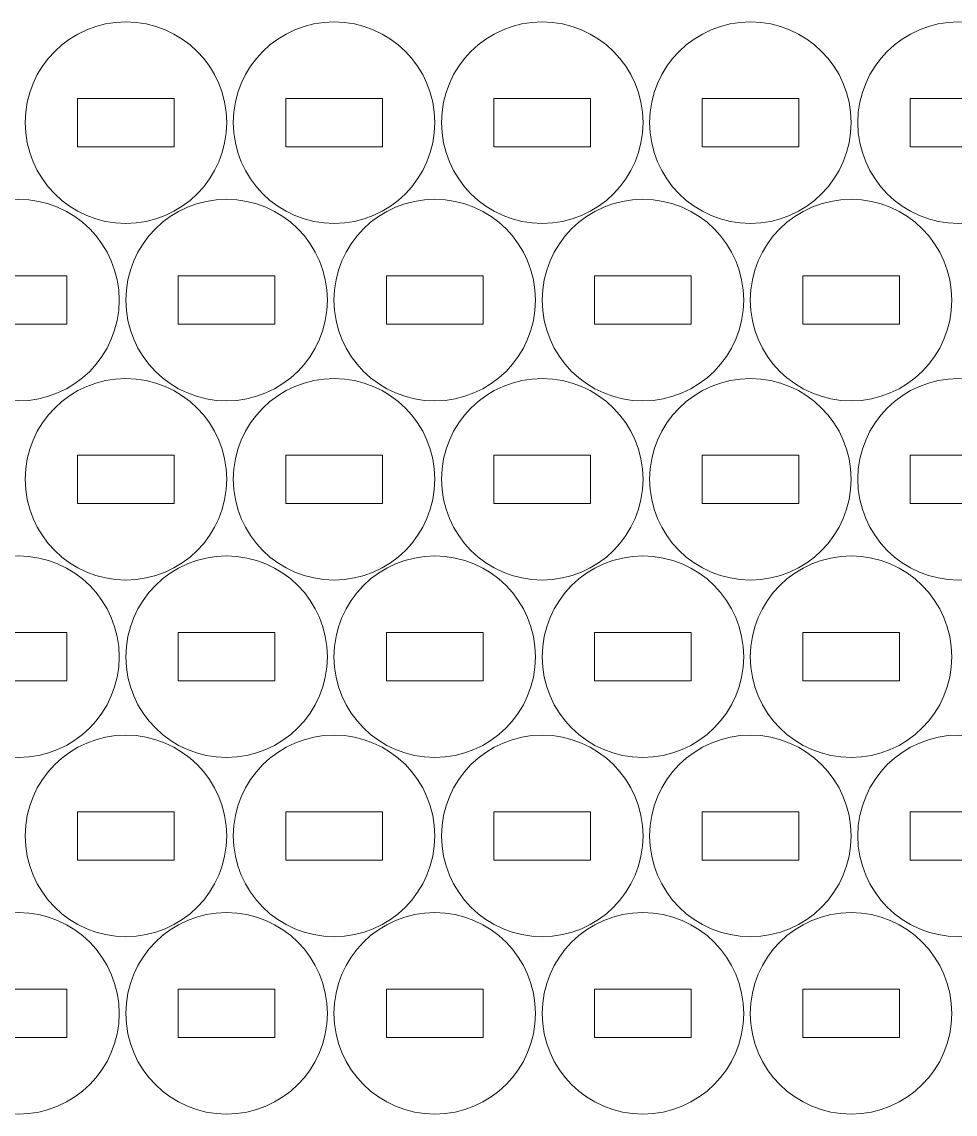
# Model space of a CAD drawing. Header units: millimetres. Extents: x -464 to 464, y -220 to 220.
# Drawn here: x 116.9 to 174.7, y -219.9 to -152.1 of the extents above; entities that cross this region are included whole.
import ezdxf

# ---------------------------------------------------------------- set-up
doc = ezdxf.new("R2010")
doc.units = ezdxf.units.MM
doc.header["$MEASUREMENT"] = 0
doc.layers.add('Camada 1', color=7, linetype='Continuous')

msp = doc.modelspace()

# ---------------------------------------------------------------- linework, layer by layer
at = {"layer": 'Camada 1', "lineweight": 20}
for points in [[(123.3133, -152.1261), (126.765, -152.1261), (129.5633, -154.9244), (129.5633, -158.3761), (129.5633, -158.3761), (129.5633, -161.8278), (126.765, -164.6261), (123.3133, -164.6261), (123.3133, -164.6261), (119.8616, -164.6261), (117.0633, -161.8278), (117.0633, -158.3761), (117.0633, -158.3761), (117.0633, -154.9244), (119.8616, -152.1261), (123.3133, -152.1261)], [(136.225, -152.1261), (139.6767, -152.1261), (142.475, -154.9244), (142.475, -158.3761), (142.475, -158.3761), (142.475, -161.8278), (139.6767, -164.6261), (136.225, -164.6261), (136.225, -164.6261), (132.7733, -164.6261), (129.975, -161.8278), (129.975, -158.3761), (129.975, -158.3761), (129.975, -154.9244), (132.7733, -152.1261), (136.225, -152.1261)], [(149.1367, -152.1261), (152.5884, -152.1261), (155.3867, -154.9244), (155.3867, -158.3761), (155.3867, -158.3761), (155.3867, -161.8278), (152.5884, -164.6261), (149.1367, -164.6261), (149.1367, -164.6261), (145.685, -164.6261), (142.8867, -161.8278), (142.8867, -158.3761), (142.8867, -158.3761), (142.8867, -154.9244), (145.685, -152.1261), (149.1367, -152.1261)], [(162.0484, -152.1261), (165.5001, -152.1261), (168.2984, -154.9244), (168.2984, -158.3761), (168.2984, -158.3761), (168.2984, -161.8278), (165.5001, -164.6261), (162.0484, -164.6261), (162.0484, -164.6261), (158.5967, -164.6261), (155.7984, -161.8278), (155.7984, -158.3761), (155.7984, -158.3761), (155.7984, -154.9244), (158.5967, -152.1261), (162.0484, -152.1261)], [(174.9601, -152.1261), (178.4118, -152.1261), (181.2101, -154.9244), (181.2101, -158.3761), (181.2101, -158.3761), (181.2101, -161.8278), (178.4118, -164.6261), (174.9601, -164.6261), (174.9601, -164.6261), (171.5084, -164.6261), (168.7101, -161.8278), (168.7101, -158.3761), (168.7101, -158.3761), (168.7101, -154.9244), (171.5084, -152.1261), (174.9601, -152.1261)], [(120.3133, -156.8761), (120.3133, -156.8761), (126.3133, -156.8761), (126.3133, -156.8761), (126.3133, -156.8761), (126.3133, -156.8761), (126.3133, -159.8761), (126.3133, -159.8761), (126.3133, -159.8761), (126.3133, -159.8761), (120.3133, -159.8761), (120.3133, -159.8761), (120.3133, -159.8761), (120.3133, -159.8761), (120.3133, -156.8761), (120.3133, -156.8761)], [(133.225, -156.8761), (133.225, -156.8761), (139.225, -156.8761), (139.225, -156.8761), (139.225, -156.8761), (139.225, -156.8761), (139.225, -159.8761), (139.225, -159.8761), (139.225, -159.8761), (139.225, -159.8761), (133.225, -159.8761), (133.225, -159.8761), (133.225, -159.8761), (133.225, -159.8761), (133.225, -156.8761), (133.225, -156.8761)], [(146.1367, -156.8761), (146.1367, -156.8761), (152.1367, -156.8761), (152.1367, -156.8761), (152.1367, -156.8761), (152.1367, -156.8761), (152.1367, -159.8761), (152.1367, -159.8761), (152.1367, -159.8761), (152.1367, -159.8761), (146.1367, -159.8761), (146.1367, -159.8761), (146.1367, -159.8761), (146.1367, -159.8761), (146.1367, -156.8761), (146.1367, -156.8761)], [(159.0484, -156.8761), (159.0484, -156.8761), (165.0484, -156.8761), (165.0484, -156.8761), (165.0484, -156.8761), (165.0484, -156.8761), (165.0484, -159.8761), (165.0484, -159.8761), (165.0484, -159.8761), (165.0484, -159.8761), (159.0484, -159.8761), (159.0484, -159.8761), (159.0484, -159.8761), (159.0484, -159.8761), (159.0484, -156.8761), (159.0484, -156.8761)], [(171.9601, -156.8761), (171.9601, -156.8761), (177.9601, -156.8761), (177.9601, -156.8761), (177.9601, -156.8761), (177.9601, -156.8761), (177.9601, -159.8761), (177.9601, -159.8761), (177.9601, -159.8761), (177.9601, -159.8761), (171.9601, -159.8761), (171.9601, -159.8761), (171.9601, -159.8761), (171.9601, -159.8761), (171.9601, -156.8761), (171.9601, -156.8761)], [(116.6457, -163.1328), (120.0974, -163.1328), (122.8957, -165.9311), (122.8957, -169.3828), (122.8957, -169.3828), (122.8957, -172.8345), (120.0974, -175.6328), (116.6457, -175.6328), (116.6457, -175.6328), (113.194, -175.6328), (110.3957, -172.8345), (110.3957, -169.3828), (110.3957, -169.3828), (110.3957, -165.9311), (113.194, -163.1328), (116.6457, -163.1328)], [(129.5574, -163.1328), (133.0091, -163.1328), (135.8074, -165.9311), (135.8074, -169.3828), (135.8074, -169.3828), (135.8074, -172.8345), (133.0091, -175.6328), (129.5574, -175.6328), (129.5574, -175.6328), (126.1057, -175.6328), (123.3074, -172.8345), (123.3074, -169.3828), (123.3074, -169.3828), (123.3074, -165.9311), (126.1057, -163.1328), (129.5574, -163.1328)], [(142.4691, -163.1328), (145.9208, -163.1328), (148.7191, -165.9311), (148.7191, -169.3828), (148.7191, -169.3828), (148.7191, -172.8345), (145.9208, -175.6328), (142.4691, -175.6328), (142.4691, -175.6328), (139.0174, -175.6328), (136.2191, -172.8345), (136.2191, -169.3828), (136.2191, -169.3828), (136.2191, -165.9311), (139.0174, -163.1328), (142.4691, -163.1328)], [(155.3808, -163.1328), (158.8325, -163.1328), (161.6308, -165.9311), (161.6308, -169.3828), (161.6308, -169.3828), (161.6308, -172.8345), (158.8325, -175.6328), (155.3808, -175.6328), (155.3808, -175.6328), (151.9291, -175.6328), (149.1308, -172.8345), (149.1308, -169.3828), (149.1308, -169.3828), (149.1308, -165.9311), (151.9291, -163.1328), (155.3808, -163.1328)], [(168.2925, -163.1328), (171.7442, -163.1328), (174.5425, -165.9311), (174.5425, -169.3828), (174.5425, -169.3828), (174.5425, -172.8345), (171.7442, -175.6328), (168.2925, -175.6328), (168.2925, -175.6328), (164.8408, -175.6328), (162.0425, -172.8345), (162.0425, -169.3828), (162.0425, -169.3828), (162.0425, -165.9311), (164.8408, -163.1328), (168.2925, -163.1328)], [(113.6457, -167.8828), (113.6457, -167.8828), (119.6457, -167.8828), (119.6457, -167.8828), (119.6457, -167.8828), (119.6457, -167.8828), (119.6457, -170.8828), (119.6457, -170.8828), (119.6457, -170.8828), (119.6457, -170.8828), (113.6457, -170.8828), (113.6457, -170.8828), (113.6457, -170.8828), (113.6457, -170.8828), (113.6457, -167.8828), (113.6457, -167.8828)], [(126.5574, -167.8828), (126.5574, -167.8828), (132.5574, -167.8828), (132.5574, -167.8828), (132.5574, -167.8828), (132.5574, -167.8828), (132.5574, -170.8828), (132.5574, -170.8828), (132.5574, -170.8828), (132.5574, -170.8828), (126.5574, -170.8828), (126.5574, -170.8828), (126.5574, -170.8828), (126.5574, -170.8828), (126.5574, -167.8828), (126.5574, -167.8828)], [(139.4691, -167.8828), (139.4691, -167.8828), (145.4691, -167.8828), (145.4691, -167.8828), (145.4691, -167.8828), (145.4691, -167.8828), (145.4691, -170.8828), (145.4691, -170.8828), (145.4691, -170.8828), (145.4691, -170.8828), (139.4691, -170.8828), (139.4691, -170.8828), (139.4691, -170.8828), (139.4691, -170.8828), (139.4691, -167.8828), (139.4691, -167.8828)], [(152.3808, -167.8828), (152.3808, -167.8828), (158.3808, -167.8828), (158.3808, -167.8828), (158.3808, -167.8828), (158.3808, -167.8828), (158.3808, -170.8828), (158.3808, -170.8828), (158.3808, -170.8828), (158.3808, -170.8828), (152.3808, -170.8828), (152.3808, -170.8828), (152.3808, -170.8828), (152.3808, -170.8828), (152.3808, -167.8828), (152.3808, -167.8828)], [(165.2925, -167.8828), (165.2925, -167.8828), (171.2925, -167.8828), (171.2925, -167.8828), (171.2925, -167.8828), (171.2925, -167.8828), (171.2925, -170.8828), (171.2925, -170.8828), (171.2925, -170.8828), (171.2925, -170.8828), (165.2925, -170.8828), (165.2925, -170.8828), (165.2925, -170.8828), (165.2925, -170.8828), (165.2925, -167.8828), (165.2925, -167.8828)], [(123.3133, -174.2453), (126.765, -174.2453), (129.5633, -177.0436), (129.5633, -180.4953), (129.5633, -180.4953), (129.5633, -183.947), (126.765, -186.7453), (123.3133, -186.7453), (123.3133, -186.7453), (119.8616, -186.7453), (117.0633, -183.947), (117.0633, -180.4953), (117.0633, -180.4953), (117.0633, -177.0436), (119.8616, -174.2453), (123.3133, -174.2453)], [(136.225, -174.2453), (139.6767, -174.2453), (142.475, -177.0436), (142.475, -180.4953), (142.475, -180.4953), (142.475, -183.947), (139.6767, -186.7453), (136.225, -186.7453), (136.225, -186.7453), (132.7733, -186.7453), (129.975, -183.947), (129.975, -180.4953), (129.975, -180.4953), (129.975, -177.0436), (132.7733, -174.2453), (136.225, -174.2453)], [(149.1367, -174.2453), (152.5884, -174.2453), (155.3867, -177.0436), (155.3867, -180.4953), (155.3867, -180.4953), (155.3867, -183.947), (152.5884, -186.7453), (149.1367, -186.7453), (149.1367, -186.7453), (145.685, -186.7453), (142.8867, -183.947), (142.8867, -180.4953), (142.8867, -180.4953), (142.8867, -177.0436), (145.685, -174.2453), (149.1367, -174.2453)], [(162.0484, -174.2453), (165.5001, -174.2453), (168.2984, -177.0436), (168.2984, -180.4953), (168.2984, -180.4953), (168.2984, -183.947), (165.5001, -186.7453), (162.0484, -186.7453), (162.0484, -186.7453), (158.5967, -186.7453), (155.7984, -183.947), (155.7984, -180.4953), (155.7984, -180.4953), (155.7984, -177.0436), (158.5967, -174.2453), (162.0484, -174.2453)], [(174.9601, -174.2453), (178.4118, -174.2453), (181.2101, -177.0436), (181.2101, -180.4953), (181.2101, -180.4953), (181.2101, -183.947), (178.4118, -186.7453), (174.9601, -186.7453), (174.9601, -186.7453), (171.5084, -186.7453), (168.7101, -183.947), (168.7101, -180.4953), (168.7101, -180.4953), (168.7101, -177.0436), (171.5084, -174.2453), (174.9601, -174.2453)], [(120.3133, -178.9953), (120.3133, -178.9953), (126.3133, -178.9953), (126.3133, -178.9953), (126.3133, -178.9953), (126.3133, -178.9953), (126.3133, -181.9953), (126.3133, -181.9953), (126.3133, -181.9953), (126.3133, -181.9953), (120.3133, -181.9953), (120.3133, -181.9953), (120.3133, -181.9953), (120.3133, -181.9953), (120.3133, -178.9953), (120.3133, -178.9953)], [(133.225, -178.9953), (133.225, -178.9953), (139.225, -178.9953), (139.225, -178.9953), (139.225, -178.9953), (139.225, -178.9953), (139.225, -181.9953), (139.225, -181.9953), (139.225, -181.9953), (139.225, -181.9953), (133.225, -181.9953), (133.225, -181.9953), (133.225, -181.9953), (133.225, -181.9953), (133.225, -178.9953), (133.225, -178.9953)], [(146.1367, -178.9953), (146.1367, -178.9953), (152.1367, -178.9953), (152.1367, -178.9953), (152.1367, -178.9953), (152.1367, -178.9953), (152.1367, -181.9953), (152.1367, -181.9953), (152.1367, -181.9953), (152.1367, -181.9953), (146.1367, -181.9953), (146.1367, -181.9953), (146.1367, -181.9953), (146.1367, -181.9953), (146.1367, -178.9953), (146.1367, -178.9953)], [(159.0484, -178.9953), (159.0484, -178.9953), (165.0484, -178.9953), (165.0484, -178.9953), (165.0484, -178.9953), (165.0484, -178.9953), (165.0484, -181.9953), (165.0484, -181.9953), (165.0484, -181.9953), (165.0484, -181.9953), (159.0484, -181.9953), (159.0484, -181.9953), (159.0484, -181.9953), (159.0484, -181.9953), (159.0484, -178.9953), (159.0484, -178.9953)], [(171.9601, -178.9953), (171.9601, -178.9953), (177.9601, -178.9953), (177.9601, -178.9953), (177.9601, -178.9953), (177.9601, -178.9953), (177.9601, -181.9953), (177.9601, -181.9953), (177.9601, -181.9953), (177.9601, -181.9953), (171.9601, -181.9953), (171.9601, -181.9953), (171.9601, -181.9953), (171.9601, -181.9953), (171.9601, -178.9953), (171.9601, -178.9953)], [(116.6457, -185.252), (120.0974, -185.252), (122.8957, -188.0503), (122.8957, -191.502), (122.8957, -191.502), (122.8957, -194.9537), (120.0974, -197.752), (116.6457, -197.752), (116.6457, -197.752), (113.194, -197.752), (110.3957, -194.9537), (110.3957, -191.502), (110.3957, -191.502), (110.3957, -188.0503), (113.194, -185.252), (116.6457, -185.252)], [(129.5574, -185.252), (133.0091, -185.252), (135.8074, -188.0503), (135.8074, -191.502), (135.8074, -191.502), (135.8074, -194.9537), (133.0091, -197.752), (129.5574, -197.752), (129.5574, -197.752), (126.1057, -197.752), (123.3074, -194.9537), (123.3074, -191.502), (123.3074, -191.502), (123.3074, -188.0503), (126.1057, -185.252), (129.5574, -185.252)], [(142.4691, -185.252), (145.9208, -185.252), (148.7191, -188.0503), (148.7191, -191.502), (148.7191, -191.502), (148.7191, -194.9537), (145.9208, -197.752), (142.4691, -197.752), (142.4691, -197.752), (139.0174, -197.752), (136.2191, -194.9537), (136.2191, -191.502), (136.2191, -191.502), (136.2191, -188.0503), (139.0174, -185.252), (142.4691, -185.252)], [(155.3808, -185.252), (158.8325, -185.252), (161.6308, -188.0503), (161.6308, -191.502), (161.6308, -191.502), (161.6308, -194.9537), (158.8325, -197.752), (155.3808, -197.752), (155.3808, -197.752), (151.9291, -197.752), (149.1308, -194.9537), (149.1308, -191.502), (149.1308, -191.502), (149.1308, -188.0503), (151.9291, -185.252), (155.3808, -185.252)], [(168.2925, -185.252), (171.7442, -185.252), (174.5425, -188.0503), (174.5425, -191.502), (174.5425, -191.502), (174.5425, -194.9537), (171.7442, -197.752), (168.2925, -197.752), (168.2925, -197.752), (164.8408, -197.752), (162.0425, -194.9537), (162.0425, -191.502), (162.0425, -191.502), (162.0425, -188.0503), (164.8408, -185.252), (168.2925, -185.252)], [(113.6457, -190.002), (113.6457, -190.002), (119.6457, -190.002), (119.6457, -190.002), (119.6457, -190.002), (119.6457, -190.002), (119.6457, -193.002), (119.6457, -193.002), (119.6457, -193.002), (119.6457, -193.002), (113.6457, -193.002), (113.6457, -193.002), (113.6457, -193.002), (113.6457, -193.002), (113.6457, -190.002), (113.6457, -190.002)], [(126.5574, -190.002), (126.5574, -190.002), (132.5574, -190.002), (132.5574, -190.002), (132.5574, -190.002), (132.5574, -190.002), (132.5574, -193.002), (132.5574, -193.002), (132.5574, -193.002), (132.5574, -193.002), (126.5574, -193.002), (126.5574, -193.002), (126.5574, -193.002), (126.5574, -193.002), (126.5574, -190.002), (126.5574, -190.002)], [(139.4691, -190.002), (139.4691, -190.002), (145.4691, -190.002), (145.4691, -190.002), (145.4691, -190.002), (145.4691, -190.002), (145.4691, -193.002), (145.4691, -193.002), (145.4691, -193.002), (145.4691, -193.002), (139.4691, -193.002), (139.4691, -193.002), (139.4691, -193.002), (139.4691, -193.002), (139.4691, -190.002), (139.4691, -190.002)], [(152.3808, -190.002), (152.3808, -190.002), (158.3808, -190.002), (158.3808, -190.002), (158.3808, -190.002), (158.3808, -190.002), (158.3808, -193.002), (158.3808, -193.002), (158.3808, -193.002), (158.3808, -193.002), (152.3808, -193.002), (152.3808, -193.002), (152.3808, -193.002), (152.3808, -193.002), (152.3808, -190.002), (152.3808, -190.002)], [(165.2925, -190.002), (165.2925, -190.002), (171.2925, -190.002), (171.2925, -190.002), (171.2925, -190.002), (171.2925, -190.002), (171.2925, -193.002), (171.2925, -193.002), (171.2925, -193.002), (171.2925, -193.002), (165.2925, -193.002), (165.2925, -193.002), (165.2925, -193.002), (165.2925, -193.002), (165.2925, -190.002), (165.2925, -190.002)], [(123.3133, -196.3645), (126.765, -196.3645), (129.5633, -199.1628), (129.5633, -202.6145), (129.5633, -202.6145), (129.5633, -206.0662), (126.765, -208.8645), (123.3133, -208.8645), (123.3133, -208.8645), (119.8616, -208.8645), (117.0633, -206.0662), (117.0633, -202.6145), (117.0633, -202.6145), (117.0633, -199.1628), (119.8616, -196.3645), (123.3133, -196.3645)], [(136.225, -196.3645), (139.6767, -196.3645), (142.475, -199.1628), (142.475, -202.6145), (142.475, -202.6145), (142.475, -206.0662), (139.6767, -208.8645), (136.225, -208.8645), (136.225, -208.8645), (132.7733, -208.8645), (129.975, -206.0662), (129.975, -202.6145), (129.975, -202.6145), (129.975, -199.1628), (132.7733, -196.3645), (136.225, -196.3645)], [(149.1367, -196.3645), (152.5884, -196.3645), (155.3867, -199.1628), (155.3867, -202.6145), (155.3867, -202.6145), (155.3867, -206.0662), (152.5884, -208.8645), (149.1367, -208.8645), (149.1367, -208.8645), (145.685, -208.8645), (142.8867, -206.0662), (142.8867, -202.6145), (142.8867, -202.6145), (142.8867, -199.1628), (145.685, -196.3645), (149.1367, -196.3645)], [(162.0484, -196.3645), (165.5001, -196.3645), (168.2984, -199.1628), (168.2984, -202.6145), (168.2984, -202.6145), (168.2984, -206.0662), (165.5001, -208.8645), (162.0484, -208.8645), (162.0484, -208.8645), (158.5967, -208.8645), (155.7984, -206.0662), (155.7984, -202.6145), (155.7984, -202.6145), (155.7984, -199.1628), (158.5967, -196.3645), (162.0484, -196.3645)], [(174.9601, -196.3645), (178.4118, -196.3645), (181.2101, -199.1628), (181.2101, -202.6145), (181.2101, -202.6145), (181.2101, -206.0662), (178.4118, -208.8645), (174.9601, -208.8645), (174.9601, -208.8645), (171.5084, -208.8645), (168.7101, -206.0662), (168.7101, -202.6145), (168.7101, -202.6145), (168.7101, -199.1628), (171.5084, -196.3645), (174.9601, -196.3645)], [(120.3133, -201.1145), (120.3133, -201.1145), (126.3133, -201.1145), (126.3133, -201.1145), (126.3133, -201.1145), (126.3133, -201.1145), (126.3133, -204.1145), (126.3133, -204.1145), (126.3133, -204.1145), (126.3133, -204.1145), (120.3133, -204.1145), (120.3133, -204.1145), (120.3133, -204.1145), (120.3133, -204.1145), (120.3133, -201.1145), (120.3133, -201.1145)], [(133.225, -201.1145), (133.225, -201.1145), (139.225, -201.1145), (139.225, -201.1145), (139.225, -201.1145), (139.225, -201.1145), (139.225, -204.1145), (139.225, -204.1145), (139.225, -204.1145), (139.225, -204.1145), (133.225, -204.1145), (133.225, -204.1145), (133.225, -204.1145), (133.225, -204.1145), (133.225, -201.1145), (133.225, -201.1145)], [(146.1367, -201.1145), (146.1367, -201.1145), (152.1367, -201.1145), (152.1367, -201.1145), (152.1367, -201.1145), (152.1367, -201.1145), (152.1367, -204.1145), (152.1367, -204.1145), (152.1367, -204.1145), (152.1367, -204.1145), (146.1367, -204.1145), (146.1367, -204.1145), (146.1367, -204.1145), (146.1367, -204.1145), (146.1367, -201.1145), (146.1367, -201.1145)], [(159.0484, -201.1145), (159.0484, -201.1145), (165.0484, -201.1145), (165.0484, -201.1145), (165.0484, -201.1145), (165.0484, -201.1145), (165.0484, -204.1145), (165.0484, -204.1145), (165.0484, -204.1145), (165.0484, -204.1145), (159.0484, -204.1145), (159.0484, -204.1145), (159.0484, -204.1145), (159.0484, -204.1145), (159.0484, -201.1145), (159.0484, -201.1145)], [(171.9601, -201.1145), (171.9601, -201.1145), (177.9601, -201.1145), (177.9601, -201.1145), (177.9601, -201.1145), (177.9601, -201.1145), (177.9601, -204.1145), (177.9601, -204.1145), (177.9601, -204.1145), (177.9601, -204.1145), (171.9601, -204.1145), (171.9601, -204.1145), (171.9601, -204.1145), (171.9601, -204.1145), (171.9601, -201.1145), (171.9601, -201.1145)], [(116.6457, -207.3712), (120.0974, -207.3712), (122.8957, -210.1695), (122.8957, -213.6212), (122.8957, -213.6212), (122.8957, -217.0729), (120.0974, -219.8712), (116.6457, -219.8712), (116.6457, -219.8712), (113.194, -219.8712), (110.3957, -217.0729), (110.3957, -213.6212), (110.3957, -213.6212), (110.3957, -210.1695), (113.194, -207.3712), (116.6457, -207.3712)], [(129.5574, -207.3712), (133.0091, -207.3712), (135.8074, -210.1695), (135.8074, -213.6212), (135.8074, -213.6212), (135.8074, -217.0729), (133.0091, -219.8712), (129.5574, -219.8712), (129.5574, -219.8712), (126.1057, -219.8712), (123.3074, -217.0729), (123.3074, -213.6212), (123.3074, -213.6212), (123.3074, -210.1695), (126.1057, -207.3712), (129.5574, -207.3712)], [(142.4691, -207.3712), (145.9208, -207.3712), (148.7191, -210.1695), (148.7191, -213.6212), (148.7191, -213.6212), (148.7191, -217.0729), (145.9208, -219.8712), (142.4691, -219.8712), (142.4691, -219.8712), (139.0174, -219.8712), (136.2191, -217.0729), (136.2191, -213.6212), (136.2191, -213.6212), (136.2191, -210.1695), (139.0174, -207.3712), (142.4691, -207.3712)], [(155.3808, -207.3712), (158.8325, -207.3712), (161.6308, -210.1695), (161.6308, -213.6212), (161.6308, -213.6212), (161.6308, -217.0729), (158.8325, -219.8712), (155.3808, -219.8712), (155.3808, -219.8712), (151.9291, -219.8712), (149.1308, -217.0729), (149.1308, -213.6212), (149.1308, -213.6212), (149.1308, -210.1695), (151.9291, -207.3712), (155.3808, -207.3712)], [(168.2925, -207.3712), (171.7442, -207.3712), (174.5425, -210.1695), (174.5425, -213.6212), (174.5425, -213.6212), (174.5425, -217.0729), (171.7442, -219.8712), (168.2925, -219.8712), (168.2925, -219.8712), (164.8408, -219.8712), (162.0425, -217.0729), (162.0425, -213.6212), (162.0425, -213.6212), (162.0425, -210.1695), (164.8408, -207.3712), (168.2925, -207.3712)], [(113.6457, -212.1212), (113.6457, -212.1212), (119.6457, -212.1212), (119.6457, -212.1212), (119.6457, -212.1212), (119.6457, -212.1212), (119.6457, -215.1212), (119.6457, -215.1212), (119.6457, -215.1212), (119.6457, -215.1212), (113.6457, -215.1212), (113.6457, -215.1212), (113.6457, -215.1212), (113.6457, -215.1212), (113.6457, -212.1212), (113.6457, -212.1212)], [(126.5574, -212.1212), (126.5574, -212.1212), (132.5574, -212.1212), (132.5574, -212.1212), (132.5574, -212.1212), (132.5574, -212.1212), (132.5574, -215.1212), (132.5574, -215.1212), (132.5574, -215.1212), (132.5574, -215.1212), (126.5574, -215.1212), (126.5574, -215.1212), (126.5574, -215.1212), (126.5574, -215.1212), (126.5574, -212.1212), (126.5574, -212.1212)], [(139.4691, -212.1212), (139.4691, -212.1212), (145.4691, -212.1212), (145.4691, -212.1212), (145.4691, -212.1212), (145.4691, -212.1212), (145.4691, -215.1212), (145.4691, -215.1212), (145.4691, -215.1212), (145.4691, -215.1212), (139.4691, -215.1212), (139.4691, -215.1212), (139.4691, -215.1212), (139.4691, -215.1212), (139.4691, -212.1212), (139.4691, -212.1212)], [(152.3808, -212.1212), (152.3808, -212.1212), (158.3808, -212.1212), (158.3808, -212.1212), (158.3808, -212.1212), (158.3808, -212.1212), (158.3808, -215.1212), (158.3808, -215.1212), (158.3808, -215.1212), (158.3808, -215.1212), (152.3808, -215.1212), (152.3808, -215.1212), (152.3808, -215.1212), (152.3808, -215.1212), (152.3808, -212.1212), (152.3808, -212.1212)], [(165.2925, -212.1212), (165.2925, -212.1212), (171.2925, -212.1212), (171.2925, -212.1212), (171.2925, -212.1212), (171.2925, -212.1212), (171.2925, -215.1212), (171.2925, -215.1212), (171.2925, -215.1212), (171.2925, -215.1212), (165.2925, -215.1212), (165.2925, -215.1212), (165.2925, -215.1212), (165.2925, -215.1212), (165.2925, -212.1212), (165.2925, -212.1212)]]:
    msp.add_open_spline(points, degree=3, knots=[0, 0, 0, 0, 0.2, 0.2, 0.2, 0.2, 0.4, 0.4, 0.4, 0.4, 0.6, 0.6, 0.6, 0.6, 1, 1, 1, 1], dxfattribs=at)

doc.saveas('drawing.dxf')
